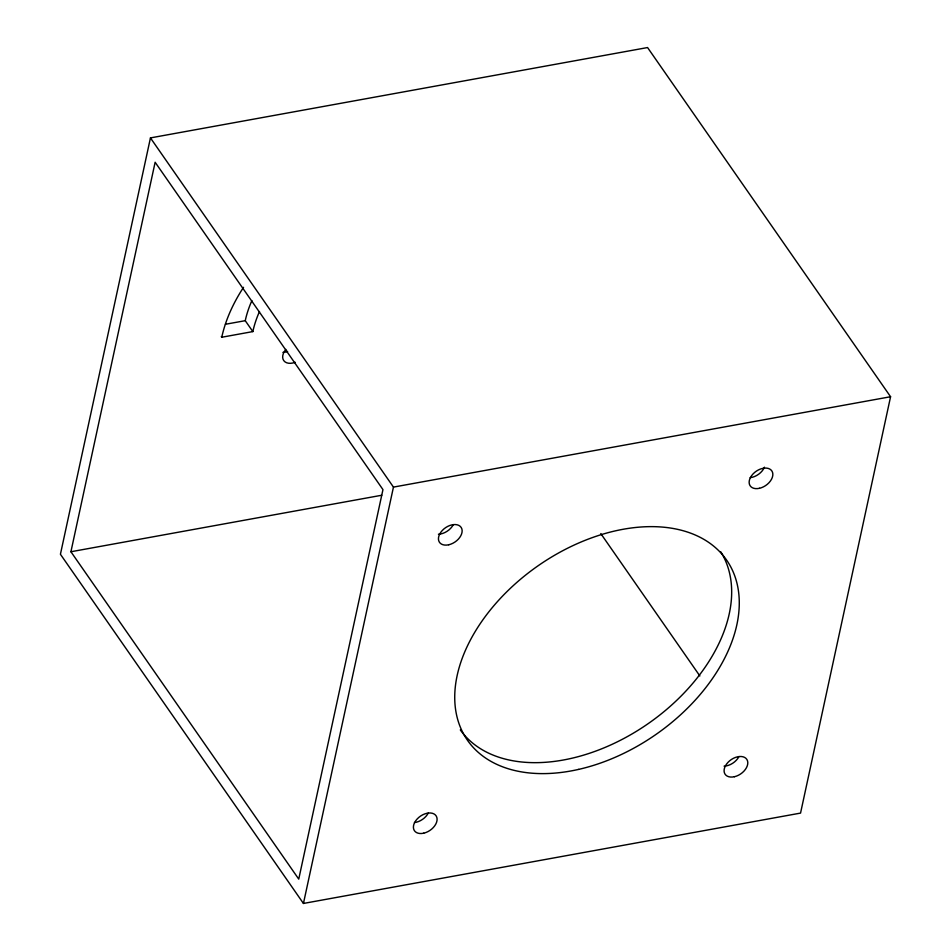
<?xml version="1.0" encoding="UTF-8"?>
<svg xmlns="http://www.w3.org/2000/svg" width="951" height="951" viewBox="0 0 951 951"><rect width="100%" height="100%" fill="white"/><g stroke="black" fill="none" stroke-linecap="round" stroke-linejoin="round"><path stroke-width="1.43" d="M150.448 137.907L60.424 554.267L303.44 903.45L800.552 813.093L890.576 396.733L647.56 47.55L150.448 137.907L393.452 487.102L303.44 903.45M70.921 551.746L155.132 162.252L382.956 489.61L298.745 879.104L70.921 551.746L381.767 495.245M225.482 324.267L245.251 320.677A122.738 80.027 -34.8 0 1 251.896 300.611M221.298 336.547L221.773 337.236L252.847 331.59A122.738 80.027 -34.8 0 1 259.492 311.524M393.452 487.102L890.576 396.733M600.782 533.57L699.865 675.959M245.251 320.677L252.847 331.59M295.226 362.295A13.148 8.571 -34.8 0 1 283.778 360.643A13.148 8.571 -34.8 0 1 285.882 349.386M287.63 351.394A13.148 8.571 -34.8 0 1 282.934 352.405M720.739 551.77A157.807 102.886 -34.8 0 1 646.561 724.745A157.807 102.886 -34.8 0 1 460.296 729.904M764.461 467.191A13.148 8.571 -34.8 0 1 750.184 477.664M453.306 524.655A13.148 8.571 -34.8 0 1 438.435 534.2M428.259 813.069A13.148 8.571 -34.8 0 1 414.434 822.556M738.951 756.592A13.148 8.571 -34.8 0 1 724.091 766.149M221.773 337.236A157.807 102.886 -34.8 0 1 243.539 287.309M578.66 769.383A157.807 102.886 -34.8 0 0 728.323 562.683A157.807 102.886 -34.8 0 0 484.023 618.221A157.807 102.886 -34.8 0 0 578.66 769.383M759.469 488.291A13.148 8.571 -34.8 0 0 771.939 471.066A13.148 8.571 -34.8 0 0 751.575 475.702A13.148 8.571 -34.8 0 0 759.469 488.291M448.765 544.768A13.148 8.571 -34.8 0 0 461.235 527.543A13.148 8.571 -34.8 0 0 440.884 532.168A13.148 8.571 -34.8 0 0 448.765 544.768M423.718 833.183A13.148 8.571 -34.8 0 0 436.188 815.958A13.148 8.571 -34.8 0 0 415.837 820.594A13.148 8.571 -34.8 0 0 423.718 833.183M734.422 776.717A13.148 8.571 -34.8 0 0 746.892 759.492A13.148 8.571 -34.8 0 0 726.528 764.117A13.148 8.571 -34.8 0 0 734.422 776.717"/></g></svg>
